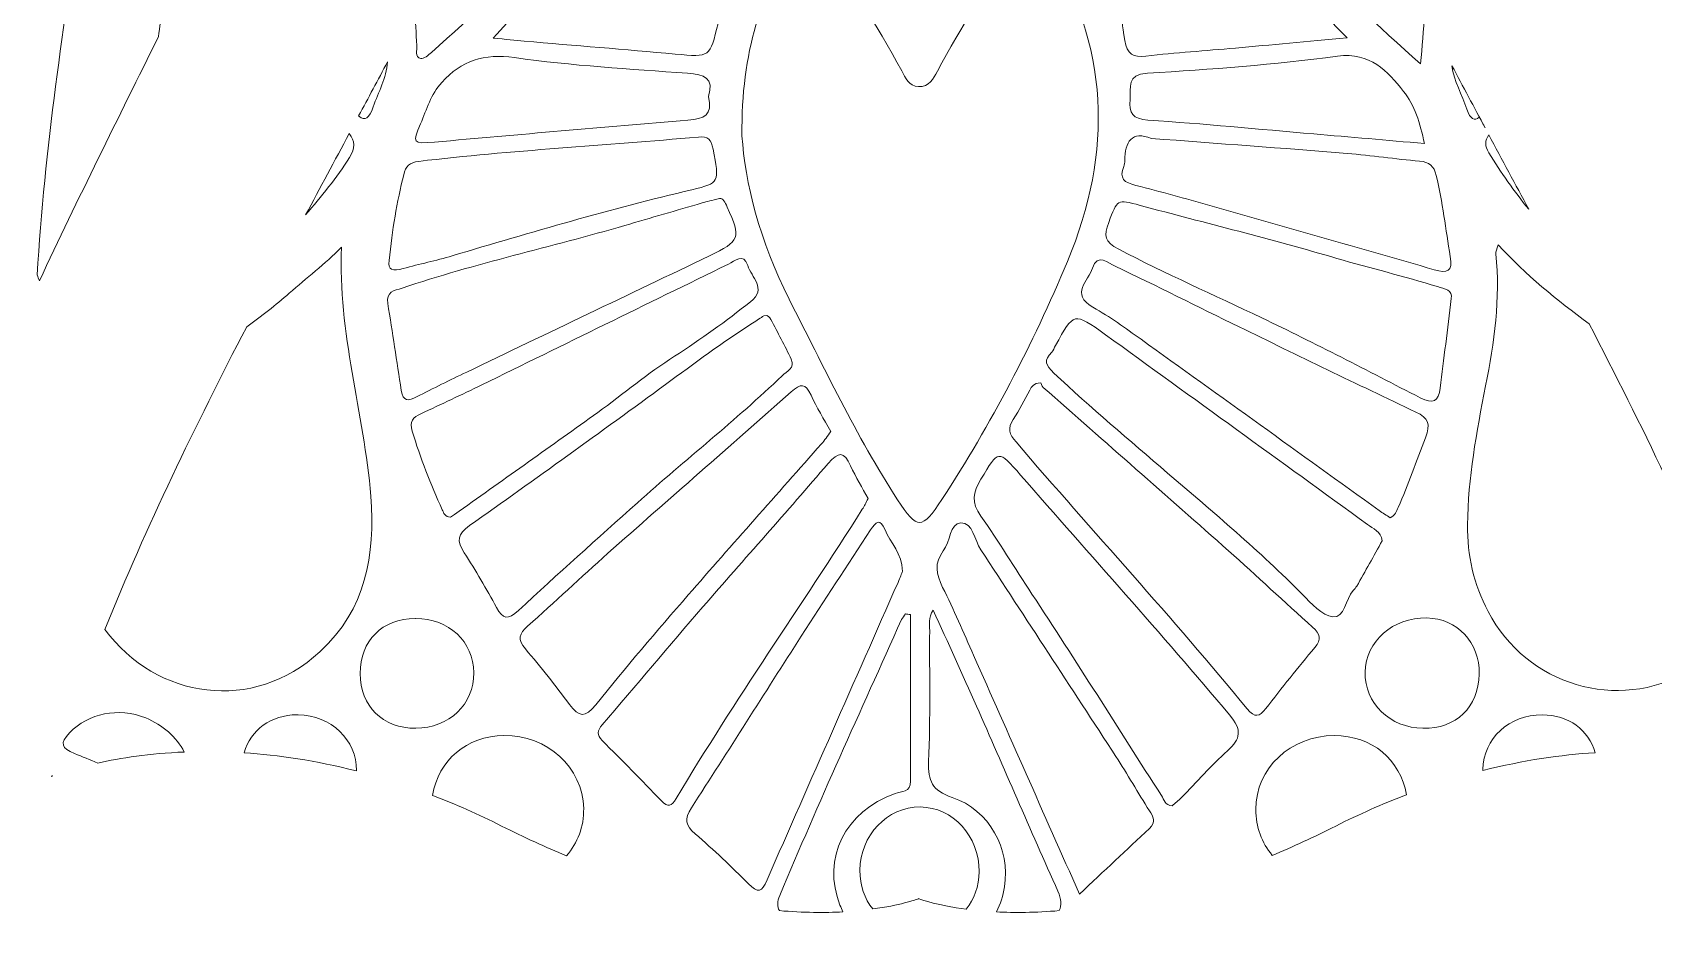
# Model space of a CAD drawing. Extents: x 86 to 1914, y -1775 to -226.
# Drawn here: x 807.1 to 1159.9, y -1451.1 to -1256.6 of the extents above; entities that cross this region are included whole.
import ezdxf

# ---------------------------------------------------------------- set-up
doc = ezdxf.new("R2010")
doc.units = 0
doc.header["$MEASUREMENT"] = 0
doc.layers.add('Layer 1', color=7, linetype='Continuous')

# ---------------------------------------------------------------- blocks, each defined once
blk = doc.blocks.new('block 3')
at = {"layer": 'Layer 1', "lineweight": 0}
for points, knots in [([(1909.17, -702.32), (1893.53, -708.4), (1878.2, -715.47), (1862.07, -720.2), (1823.68, -731.4), (1784.54, -739.2), (1744.98, -744.84), (1694.01, -752.11), (1642.77, -754.79), (1591.31, -753.43), (1567.38, -752.78), (1543.5, -751.06), (1519.7, -748.57), (1518.95, -748.5), (1518.23, -748.27), (1516.47, -747.89), (1521.31, -745.56), (1525.28, -743.84), (1529.07, -741.79), (1559.4, -725.46), (1587.96, -706.29), (1616.7, -687.4), (1637.98, -673.37), (1658.69, -658.5), (1678.04, -641.89), (1702.57, -620.8), (1726.08, -598.68), (1745.34, -572.43), (1771.85, -536.26), (1794.13, -497.98), (1805.01, -453.96), (1810.58, -431.4), (1812.48, -408.61), (1807.15, -385.71), (1799.99, -355.07), (1781.2, -333.42), (1754.39, -318.07), (1735.77, -307.39), (1715.33, -301.57), (1694.83, -296.02), (1639.25, -281.02), (1582.52, -273.01), (1525.26, -268.1), (1466.95, -263.11), (1408.48, -261.26), (1350.06, -258.65), (1310.62, -256.91), (1271.23, -254.46), (1231.92, -250.93), (1187.04, -246.9), (1142.64, -240.01), (1098.76, -229.77), (1097.38, -229.46), (1095.97, -229.28), (1094.55, -229.02), (1078.62, -226.14), (1069.68, -233.52), (1069.82, -249.66), (1069.91, -262.09), (1074.97, -273.1), (1080.67, -283.74), (1093.27, -307.24), (1112.11, -324.9), (1133.84, -339.73), (1161.19, -358.37), (1191.36, -371.14), (1222.31, -382.25), (1258.9, -395.4), (1296.14, -406.22), (1334.58, -412.44), (1357.87, -416.21), (1381.45, -418.28), (1404.53, -423.39), (1415.7, -425.87), (1426.68, -428.9), (1436.75, -434.56), (1456.38, -445.58), (1461.8, -464.49), (1451.07, -484.35), (1446.41, -492.94), (1439.97, -500.12), (1433.06, -506.94), (1394.64, -544.94), (1348.21, -569.06), (1297.15, -585.1), (1255.81, -598.08), (1213.48, -605.3), (1170.25, -608.18), (1144.02, -609.94), (1117.76, -611.25), (1091.51, -612.79), (1070.66, -614), (1049.77, -614.35), (1028.92, -615.67), (1019.27, -616.27), (1009.63, -616.49), (1000, -616.47), (990.37, -616.49), (980.73, -616.27), (971.08, -615.67), (950.23, -614.35), (929.34, -614), (908.49, -612.79), (882.24, -611.25), (855.98, -609.94), (829.75, -608.18), (786.52, -605.3), (744.19, -598.08), (702.85, -585.1), (651.79, -569.06), (605.36, -544.94), (566.94, -506.94), (560.03, -500.12), (553.59, -492.94), (548.93, -484.35), (538.2, -464.49), (543.62, -445.58), (563.25, -434.56), (573.32, -428.9), (584.3, -425.87), (595.47, -423.39), (618.55, -418.28), (642.13, -416.21), (665.42, -412.44), (703.86, -406.22), (741.1, -395.4), (777.69, -382.25), (808.64, -371.14), (838.81, -358.37), (866.15, -339.73), (887.89, -324.9), (906.73, -307.24), (919.33, -283.74), (925.03, -273.1), (930.09, -262.09), (930.18, -249.66), (930.32, -233.52), (921.38, -226.14), (905.45, -229.02), (904.03, -229.28), (902.62, -229.46), (901.24, -229.77), (857.36, -240.01), (812.96, -246.9), (768.08, -250.93), (728.77, -254.46), (689.38, -256.91), (649.94, -258.65), (591.52, -261.26), (533.05, -263.11), (474.74, -268.1), (417.48, -273.01), (360.75, -281.02), (305.17, -296.02), (284.67, -301.57), (264.23, -307.39), (245.61, -318.07), (218.8, -333.42), (200.01, -355.07), (192.85, -385.71), (187.52, -408.61), (189.42, -431.4), (194.99, -453.96), (205.87, -497.98), (228.15, -536.26), (254.66, -572.43), (273.92, -598.68), (297.43, -620.8), (321.96, -641.89), (341.31, -658.5), (362.02, -673.37), (383.3, -687.4), (412.04, -706.29), (440.6, -725.46), (470.93, -741.79), (474.72, -743.84), (478.69, -745.56), (483.53, -747.89), (481.77, -748.27), (481.05, -748.5), (480.3, -748.57), (456.5, -751.06), (432.62, -752.78), (408.69, -753.43), (357.23, -754.79), (305.99, -752.11), (255.02, -744.84), (215.46, -739.2), (176.32, -731.4), (137.93, -720.2), (121.79, -715.47), (106.47, -708.4), (90.83, -702.32), (87.69, -701.09), (86.4, -701.07), (86.48, -705.08), (86.69, -719.22), (87.8, -733.29), (91.12, -747.05), (99.71, -782.62), (115.58, -814.95), (136.23, -844.92), (168.79, -892.16), (210.55, -928.09), (264.67, -948.87), (273.9, -952.41), (282.4, -953.96), (291.34, -948.92), (292.97, -948.02), (294.91, -947.66), (296.69, -947), (374.62, -918.81), (451.55, -888.04), (528.24, -856.69), (532.23, -855.06), (533.25, -856.2), (534.44, -859.68), (539.3, -873.81), (542.84, -888.26), (545.3, -902.96), (551.58, -940.29), (550.69, -978.12), (552.97, -1015.72), (553.99, -1032.31), (554.86, -1048.99), (554.24, -1065.56), (553.75, -1078.11), (558.83, -1087.41), (565.88, -1096.91), (582.42, -1119.16), (599.1, -1141.37), (614.38, -1164.49), (643.83, -1209.07), (661.58, -1258.64), (673.71, -1310.35), (687.05, -1367.25), (691.77, -1425.16), (693.42, -1483.42), (694.18, -1510.5), (693.29, -1537.61), (694.51, -1564.72), (696.46, -1608.03), (712.64, -1644.19), (746.14, -1672.33), (776.75, -1698), (809.08, -1721.5), (840.23, -1746.5), (867.46, -1768.37), (898.86, -1775.17), (933.26, -1769.89), (950.95, -1767.19), (968.61, -1764.18), (986.51, -1762.87), (991.03, -1762.55), (995.52, -1762.4), (1000, -1762.4), (1004.48, -1762.4), (1008.97, -1762.55), (1013.49, -1762.87), (1031.39, -1764.18), (1049.05, -1767.19), (1066.74, -1769.89), (1101.14, -1775.17), (1132.54, -1768.37), (1159.77, -1746.5), (1190.92, -1721.5), (1223.25, -1698), (1253.86, -1672.33), (1287.36, -1644.19), (1303.53, -1608.03), (1305.49, -1564.72), (1306.71, -1537.61), (1305.82, -1510.5), (1306.58, -1483.42), (1308.23, -1425.16), (1312.95, -1367.25), (1326.29, -1310.35), (1338.42, -1258.64), (1356.17, -1209.07), (1385.62, -1164.49), (1400.9, -1141.37), (1417.58, -1119.16), (1434.12, -1096.91), (1441.17, -1087.41), (1446.25, -1078.11), (1445.76, -1065.56), (1445.14, -1048.99), (1446.01, -1032.31), (1447.03, -1015.72), (1449.31, -978.12), (1448.42, -940.29), (1454.7, -902.96), (1457.16, -888.26), (1460.7, -873.81), (1465.56, -859.68), (1466.75, -856.2), (1467.77, -855.06), (1471.76, -856.69), (1548.45, -888.04), (1625.38, -918.81), (1703.31, -947), (1705.09, -947.66), (1707.03, -948.02), (1708.66, -948.92), (1717.6, -953.96), (1726.1, -952.41), (1735.33, -948.87), (1789.45, -928.09), (1831.21, -892.16), (1863.77, -844.92), (1884.42, -814.95), (1900.29, -782.62), (1908.88, -747.05), (1912.2, -733.29), (1913.31, -719.22), (1913.52, -705.08), (1913.6, -701.07), (1912.31, -701.09), (1909.17, -702.32)], [0, 0, 0, 0, 1, 1, 1, 2, 2, 2, 3, 3, 3, 4, 4, 4, 5, 5, 5, 6, 6, 6, 7, 7, 7, 8, 8, 8, 9, 9, 9, 10, 10, 10, 11, 11, 11, 12, 12, 12, 13, 13, 13, 14, 14, 14, 15, 15, 15, 16, 16, 16, 17, 17, 17, 18, 18, 18, 19, 19, 19, 20, 20, 20, 21, 21, 21, 22, 22, 22, 23, 23, 23, 24, 24, 24, 25, 25, 25, 26, 26, 26, 27, 27, 27, 28, 28, 28, 29, 29, 29, 30, 30, 30, 31, 31, 31, 32, 32, 32, 33, 33, 33, 34, 34, 34, 35, 35, 35, 36, 36, 36, 37, 37, 37, 38, 38, 38, 39, 39, 39, 40, 40, 40, 41, 41, 41, 42, 42, 42, 43, 43, 43, 44, 44, 44, 45, 45, 45, 46, 46, 46, 47, 47, 47, 48, 48, 48, 49, 49, 49, 50, 50, 50, 51, 51, 51, 52, 52, 52, 53, 53, 53, 54, 54, 54, 55, 55, 55, 56, 56, 56, 57, 57, 57, 58, 58, 58, 59, 59, 59, 60, 60, 60, 61, 61, 61, 62, 62, 62, 63, 63, 63, 64, 64, 64, 65, 65, 65, 66, 66, 66, 67, 67, 67, 68, 68, 68, 69, 69, 69, 70, 70, 70, 71, 71, 71, 72, 72, 72, 73, 73, 73, 74, 74, 74, 75, 75, 75, 76, 76, 76, 77, 77, 77, 78, 78, 78, 79, 79, 79, 80, 80, 80, 81, 81, 81, 82, 82, 82, 83, 83, 83, 84, 84, 84, 85, 85, 85, 86, 86, 86, 87, 87, 87, 88, 88, 88, 89, 89, 89, 90, 90, 90, 91, 91, 91, 92, 92, 92, 93, 93, 93, 94, 94, 94, 95, 95, 95, 96, 96, 96, 97, 97, 97, 98, 98, 98, 99, 99, 99, 100, 100, 100, 101, 101, 101, 102, 102, 102, 103, 103, 103, 104, 104, 104, 105, 105, 105, 106, 106, 106, 106]), ([(918.83, -1235.22), (911.63, -1244.84), (902.94, -1253.04), (893.97, -1260.96), (893.28, -1261.56), (892.26, -1262.45), (891.63, -1262.3), (890.29, -1261.98), (890.85, -1260.49), (890.78, -1259.49), (890.61, -1256.81), (890.45, -1254.11), (890.34, -1251.73), (898.66, -1235.8), (906.77, -1219.73), (914.26, -1203.34), (918.74, -1193.53), (922.89, -1183.62), (926.75, -1173.63), (928.4, -1173.39), (929.45, -1174.37), (930.21, -1176.87), (936.79, -1198.37), (931.99, -1217.59), (918.83, -1235.22)], [0, 0, 0, 0, 1, 1, 1, 2, 2, 2, 3, 3, 3, 4, 4, 4, 5, 5, 5, 6, 6, 6, 7, 7, 7, 8, 8, 8, 8]), ([(1085.74, -1203.34), (1093.34, -1220), (1101.59, -1236.32), (1110.07, -1252.51), (1109.89, -1256.12), (1109.6, -1259.77), (1109.24, -1263.48), (1090.69, -1246.91), (1073.2, -1231.01), (1068.21, -1206.13), (1066.18, -1196.04), (1067.48, -1186.15), (1070.33, -1176.36), (1070.97, -1174.15), (1071.98, -1173.48), (1073.21, -1173.55), (1077.08, -1183.58), (1081.25, -1193.5), (1085.74, -1203.34)], [0, 0, 0, 0, 1, 1, 1, 2, 2, 2, 3, 3, 3, 4, 4, 4, 5, 5, 5, 6, 6, 6, 6]), ([(817.91, -1227.49), (820.66, -1228.51), (823.44, -1229.52), (826.12, -1230.72), (832.27, -1233.46), (835.86, -1238.44), (837.34, -1245.01), (835.84, -1249.14), (834.97, -1253.33), (834.55, -1257.54), (825.78, -1275.2), (816.98, -1292.84), (808.62, -1310.66), (808.46, -1310.21), (808.3, -1309.79), (808.15, -1309.36), (809.73, -1281.94), (813.97, -1254.73), (817.91, -1227.49)], [0, 0, 0, 0, 1, 1, 1, 2, 2, 2, 3, 3, 3, 4, 4, 4, 5, 5, 5, 6, 6, 6, 6]), ([(995.39, -1358.24), (986.35, -1344.35), (979.33, -1329.34), (971.79, -1314.61), (965.39, -1302.14), (962.16, -1289.08), (961.54, -1279.08), (961.29, -1260.76), (965.84, -1247.78), (973.73, -1235.8), (975.34, -1233.35), (976.21, -1233.2), (977.93, -1235.69), (984.53, -1245.15), (990.81, -1254.83), (996.3, -1264.99), (997.14, -1266.51), (997.75, -1268.29), (999.95, -1268.4), (1002.36, -1268.52), (1003.15, -1266.71), (1004.06, -1265.04), (1009.3, -1255.36), (1015.19, -1246.1), (1021.52, -1237.08), (1024.68, -1232.61), (1024.68, -1232.61), (1027.52, -1237.1), (1041.67, -1259.35), (1042.32, -1282.67), (1032.35, -1306.44), (1024.8, -1324.48), (1015.76, -1341.81), (1005.04, -1358.2), (1000.69, -1364.84), (999.71, -1364.86), (995.39, -1358.24)], [0, 0, 0, 0, 1, 1, 1, 2, 2, 2, 3, 3, 3, 4, 4, 4, 5, 5, 5, 6, 6, 6, 7, 7, 7, 8, 8, 8, 9, 9, 9, 10, 10, 10, 11, 11, 11, 12, 12, 12, 12]), ([(907.39, -1257.84), (911.45, -1253.42), (915.06, -1249.61), (918.5, -1245.7), (924.21, -1239.24), (924.17, -1239.21), (932.37, -1242.31), (939.6, -1245.04), (946.8, -1247.85), (954.07, -1250.5), (956.23, -1251.3), (956.92, -1252.22), (956.32, -1254.67), (954.54, -1262.07), (954.69, -1262.03), (947.02, -1261.33), (936.07, -1260.35), (925.1, -1259.46), (914.15, -1258.52), (912.15, -1258.35), (910.18, -1258.13), (907.39, -1257.84)], [0, 0, 0, 0, 1, 1, 1, 2, 2, 2, 3, 3, 3, 4, 4, 4, 5, 5, 5, 6, 6, 6, 7, 7, 7, 7]), ([(1068.92, -1260.02), (1062.43, -1260.6), (1055.93, -1261.05), (1049.46, -1261.76), (1046.65, -1262.07), (1045.36, -1261.42), (1044.86, -1258.35), (1043.77, -1251.53), (1043.59, -1251.57), (1050.1, -1249.11), (1057.84, -1246.19), (1065.54, -1243.21), (1073.29, -1240.29), (1074.61, -1239.8), (1076.08, -1238.75), (1077.37, -1240.35), (1082.1, -1246.22), (1087.25, -1251.73), (1093.25, -1257.83), (1084.46, -1258.62), (1076.68, -1259.33), (1068.92, -1260.02)], [0, 0, 0, 0, 1, 1, 1, 2, 2, 2, 3, 3, 3, 4, 4, 4, 5, 5, 5, 6, 6, 6, 7, 7, 7, 7]), ([(884.4, -1263.01), (884.16, -1266.58), (882.4, -1269.61), (881.28, -1272.8), (880.39, -1275.31), (879.57, -1276.03), (878.1, -1274.8), (880.21, -1270.88), (882.31, -1266.95), (884.4, -1263.01)], [0, 0, 0, 0, 1, 1, 1, 2, 2, 2, 3, 3, 3, 3]), ([(912.03, -1262.11), (924.5, -1263.86), (937.12, -1264.59), (949.7, -1265.5), (953.35, -1265.75), (955.56, -1266.55), (954.22, -1270.55), (955.29, -1274.69), (953.29, -1275.43), (949.78, -1275.7), (931.39, -1277.15), (913.02, -1278.88), (894.64, -1280.47), (889.83, -1280.87), (889.73, -1280.76), (891.59, -1276.47), (892.93, -1273.38), (893.81, -1270.1), (896.2, -1267.49), (900.53, -1262.74), (905.35, -1261.14), (912.03, -1262.11)], [0, 0, 0, 0, 1, 1, 1, 2, 2, 2, 3, 3, 3, 4, 4, 4, 5, 5, 5, 6, 6, 6, 7, 7, 7, 7]), ([(1086, -1278.7), (1073.96, -1277.66), (1061.95, -1276.5), (1049.9, -1275.69), (1046.6, -1275.45), (1045.73, -1274.18), (1046.02, -1271.19), (1046.27, -1268.56), (1045.02, -1265.79), (1049.81, -1265.5), (1063.6, -1264.66), (1077.42, -1263.61), (1091.13, -1261.8), (1098.33, -1260.84), (1102.02, -1265.04), (1105.54, -1269.45), (1107.9, -1272.39), (1109.17, -1276.36), (1110.07, -1280.78), (1101.84, -1280.07), (1093.92, -1279.38), (1086, -1278.7)], [0, 0, 0, 0, 1, 1, 1, 2, 2, 2, 3, 3, 3, 4, 4, 4, 5, 5, 5, 6, 6, 6, 7, 7, 7, 7]), ([(1116.06, -1263.86), (1118.47, -1268.38), (1120.88, -1272.89), (1123.29, -1277.41), (1122.86, -1276.63), (1122.44, -1275.85), (1122.02, -1275.07), (1120.9, -1275.94), (1120.08, -1275.56), (1119.32, -1273.31), (1118.27, -1270.21), (1116.48, -1267.29), (1116.06, -1263.86)], [0, 0, 0, 0, 1, 1, 1, 2, 2, 2, 3, 3, 3, 4, 4, 4, 4]), ([(876.13, -1283.81), (873.34, -1288.31), (869.93, -1292.28), (866.57, -1296.32), (869.73, -1290.41), (872.9, -1284.52), (876.05, -1278.62), (877.27, -1280.27), (877.41, -1281.74), (876.13, -1283.81)], [0, 0, 0, 0, 1, 1, 1, 2, 2, 2, 3, 3, 3, 3]), ([(884.74, -1306.24), (885.41, -1299.53), (886.44, -1293.51), (887.91, -1287.56), (888.37, -1285.75), (889.2, -1284.88), (891.18, -1284.66), (911.41, -1282.27), (931.77, -1281.23), (952.04, -1279.37), (954.18, -1279.17), (954.87, -1279.98), (955.23, -1281.98), (956.63, -1289.27), (956.72, -1289.37), (950.61, -1290.83), (933.06, -1295.01), (915.73, -1300.04), (898.45, -1305.22), (894.95, -1306.27), (891.34, -1306.96), (887.82, -1307.98), (885.54, -1308.63), (884.32, -1308.32), (884.74, -1306.24)], [0, 0, 0, 0, 1, 1, 1, 2, 2, 2, 3, 3, 3, 4, 4, 4, 5, 5, 5, 6, 6, 6, 7, 7, 7, 8, 8, 8, 8]), ([(1112.63, -1287.71), (1114.03, -1293.53), (1114.72, -1299.47), (1115.7, -1305.35), (1116.24, -1308.68), (1115.06, -1309.08), (1112.18, -1308.23), (1095.91, -1303.52), (1079.63, -1298.89), (1063.33, -1294.27), (1057.98, -1292.75), (1052.64, -1291.21), (1047.23, -1289.9), (1044.75, -1289.3), (1043.57, -1288.36), (1044.64, -1285.75), (1044.78, -1285.39), (1044.86, -1284.95), (1044.86, -1284.55), (1044.86, -1280.31), (1046.36, -1277.99), (1050.66, -1279.67), (1065.11, -1280.78), (1079.2, -1281.8), (1093.27, -1282.94), (1098.53, -1283.37), (1103.77, -1284.17), (1109.02, -1284.62), (1111.13, -1284.82), (1112.14, -1285.68), (1112.63, -1287.71)], [0, 0, 0, 0, 1, 1, 1, 2, 2, 2, 3, 3, 3, 4, 4, 4, 5, 5, 5, 6, 6, 6, 7, 7, 7, 8, 8, 8, 9, 9, 9, 10, 10, 10, 10]), ([(1132.76, -1295.09), (1129.62, -1291.17), (1126.72, -1287.09), (1124.09, -1282.81), (1123.18, -1281.32), (1123.17, -1280.18), (1124.09, -1278.9), (1126.97, -1284.3), (1129.86, -1289.68), (1132.76, -1295.09)], [0, 0, 0, 0, 1, 1, 1, 2, 2, 2, 3, 3, 3, 3]), ([(887.55, -1312.24), (903.49, -1306.87), (919.93, -1303.3), (936.07, -1298.6), (941.67, -1296.97), (947.26, -1295.32), (952.86, -1293.71), (953.89, -1293.4), (954.96, -1293.16), (956.65, -1292.75), (957.45, -1292.57), (957.84, -1293.58), (958.32, -1294.61), (961.38, -1301.34), (961.13, -1302.05), (954.45, -1305.22), (936.85, -1313.63), (919.23, -1322.05), (901.64, -1330.48), (897.98, -1332.24), (894.33, -1334.03), (890.72, -1335.88), (888.95, -1336.79), (887.73, -1336.99), (887.37, -1334.47), (886.44, -1328.16), (885.47, -1321.85), (884.43, -1315.56), (884, -1312.98), (885.88, -1312.8), (887.55, -1312.24)], [0, 0, 0, 0, 1, 1, 1, 2, 2, 2, 3, 3, 3, 4, 4, 4, 5, 5, 5, 6, 6, 6, 7, 7, 7, 8, 8, 8, 9, 9, 9, 10, 10, 10, 10]), ([(1109.17, -1336.1), (1097.73, -1330.19), (1086.29, -1324.26), (1074.68, -1318.71), (1064.29, -1313.73), (1053.76, -1309.1), (1043.53, -1303.79), (1040.41, -1302.16), (1040.23, -1300.83), (1041.36, -1297.93), (1043.28, -1292.91), (1043.08, -1292.87), (1048.21, -1294.25), (1062.5, -1298.08), (1076.86, -1301.6), (1091.04, -1305.77), (1098.31, -1307.91), (1105.69, -1309.66), (1112.92, -1311.91), (1114.46, -1312.38), (1116.29, -1312.6), (1115.91, -1314.52), (1115.08, -1321.3), (1114.3, -1327.63), (1113.5, -1333.96), (1113.14, -1336.86), (1111.94, -1337.53), (1109.17, -1336.1)], [0, 0, 0, 0, 1, 1, 1, 2, 2, 2, 3, 3, 3, 4, 4, 4, 5, 5, 5, 6, 6, 6, 7, 7, 7, 8, 8, 8, 9, 9, 9, 9]), ([(853.74, -1320.63), (856.93, -1318.33), (860.04, -1315.94), (863, -1313.34), (866.74, -1310.04), (870.71, -1307.03), (874.4, -1303.32), (873.5, -1321.85), (879.32, -1339.42), (880.75, -1357.49), (881.77, -1370.29), (879.66, -1382.1), (869.69, -1391.31), (855.1, -1404.78), (834.17, -1401.64), (822.86, -1386.47), (831.94, -1363.98), (842.55, -1342.19), (853.74, -1320.63)], [0, 0, 0, 0, 1, 1, 1, 2, 2, 2, 3, 3, 3, 4, 4, 4, 5, 5, 5, 6, 6, 6, 6]), ([(891.67, -1339.54), (896.09, -1337.48), (900.5, -1335.43), (904.88, -1333.29), (922.78, -1324.53), (940.66, -1315.76), (958.57, -1307.03), (959.97, -1306.35), (961.87, -1304.41), (962.78, -1307.32), (963.56, -1309.83), (967.06, -1312.33), (963.39, -1315.21), (958.06, -1319.38), (952.62, -1323.39), (946.88, -1327.03), (941.06, -1330.71), (935.76, -1335.23), (930.14, -1339.27), (920.13, -1346.47), (910.05, -1353.6), (899.99, -1360.76), (899.32, -1361.23), (898.65, -1361.66), (898.12, -1362.01), (896.85, -1362.03), (896.62, -1361.14), (896.29, -1360.43), (893.73, -1354.88), (891.54, -1349.19), (889.76, -1343.33), (889.13, -1341.25), (889.96, -1340.32), (891.67, -1339.54)], [0, 0, 0, 0, 1, 1, 1, 2, 2, 2, 3, 3, 3, 4, 4, 4, 5, 5, 5, 6, 6, 6, 7, 7, 7, 8, 8, 8, 9, 9, 9, 10, 10, 10, 11, 11, 11, 11]), ([(1110.29, -1344.78), (1108.32, -1349.82), (1106.56, -1354.96), (1104.38, -1359.92), (1104, -1360.78), (1103.71, -1361.7), (1102.6, -1362.17), (1101.81, -1361.65), (1101.01, -1361.16), (1100.25, -1360.61), (1082.97, -1348.21), (1065.71, -1335.77), (1048.41, -1323.37), (1044.98, -1320.94), (1041.57, -1318.46), (1037.93, -1316.39), (1032.82, -1313.49), (1036.97, -1310.61), (1037.82, -1307.91), (1038.89, -1304.5), (1041.39, -1306.85), (1042.75, -1307.49), (1051.84, -1311.73), (1060.76, -1316.3), (1069.77, -1320.67), (1082.55, -1326.89), (1095.35, -1333.11), (1108.19, -1339.18), (1110.96, -1340.51), (1111.45, -1341.77), (1110.29, -1344.78)], [0, 0, 0, 0, 1, 1, 1, 2, 2, 2, 3, 3, 3, 4, 4, 4, 5, 5, 5, 6, 6, 6, 7, 7, 7, 8, 8, 8, 9, 9, 9, 10, 10, 10, 10]), ([(1123.91, -1382.55), (1120.79, -1376.64), (1119.36, -1370.31), (1119.45, -1363.71), (1119.56, -1353.51), (1121.41, -1343.5), (1123.38, -1333.51), (1125.25, -1324.04), (1126.66, -1314.49), (1125.6, -1304.77), (1125.54, -1304.32), (1125.83, -1303.83), (1126.12, -1302.79), (1132.12, -1309.43), (1138.96, -1314.83), (1145.92, -1320), (1157.32, -1341.92), (1168.15, -1364.11), (1177.36, -1387.01), (1174.77, -1390.37), (1171.5, -1393.28), (1167.59, -1395.55), (1152.1, -1404.51), (1132.41, -1398.63), (1123.91, -1382.55)], [0, 0, 0, 0, 1, 1, 1, 2, 2, 2, 3, 3, 3, 4, 4, 4, 5, 5, 5, 6, 6, 6, 7, 7, 7, 8, 8, 8, 8]), ([(901.08, -1369.81), (899.39, -1367.23), (899.63, -1365.73), (902.24, -1363.88), (916.54, -1353.76), (930.77, -1343.55), (944.9, -1333.2), (951.14, -1328.63), (957.3, -1323.97), (963.85, -1319.85), (964.75, -1319.27), (965.64, -1318.68), (966.29, -1318.24), (967.31, -1318.02), (967.56, -1318.57), (967.8, -1319.04), (969.32, -1321.92), (970.9, -1324.77), (972.26, -1327.72), (973.15, -1329.63), (971.26, -1330.32), (970.26, -1331.28), (960.2, -1340.98), (949.16, -1349.59), (938.77, -1358.93), (930.09, -1366.69), (921.4, -1374.43), (912.88, -1382.35), (910.61, -1384.46), (909.51, -1384.24), (908.11, -1381.68), (905.9, -1377.64), (903.6, -1373.65), (901.08, -1369.81)], [0, 0, 0, 0, 1, 1, 1, 2, 2, 2, 3, 3, 3, 4, 4, 4, 5, 5, 5, 6, 6, 6, 7, 7, 7, 8, 8, 8, 9, 9, 9, 10, 10, 10, 11, 11, 11, 11]), ([(1028.97, -1326.15), (1029.35, -1325.8), (1029.5, -1325.2), (1029.77, -1324.73), (1033.74, -1317.42), (1033.78, -1317.39), (1040.69, -1322.39), (1059.69, -1336.12), (1078.69, -1349.86), (1097.67, -1363.62), (1098.91, -1364.53), (1100.56, -1365.18), (1100.88, -1367.18), (1099.03, -1370.49), (1097.2, -1373.78), (1095.35, -1377.06), (1095.15, -1377.4), (1094.81, -1377.66), (1094.54, -1377.96), (1092.92, -1379.9), (1092.65, -1384), (1090.13, -1383.73), (1087.76, -1383.48), (1085.45, -1380.77), (1083.48, -1378.8), (1074.21, -1369.46), (1064.15, -1360.99), (1054.18, -1352.45), (1045.84, -1345.29), (1037.44, -1338.24), (1029.43, -1330.71), (1027.63, -1329.01), (1027.12, -1327.9), (1028.97, -1326.15)], [0, 0, 0, 0, 1, 1, 1, 2, 2, 2, 3, 3, 3, 4, 4, 4, 5, 5, 5, 6, 6, 6, 7, 7, 7, 8, 8, 8, 9, 9, 9, 10, 10, 10, 11, 11, 11, 11]), ([(924.03, -1402.79), (920.95, -1398.67), (917.76, -1394.61), (914.4, -1390.71), (912.63, -1388.64), (913.02, -1387.37), (914.89, -1385.72), (920.77, -1380.52), (926.46, -1375.12), (932.33, -1369.91), (945.61, -1358.18), (958.99, -1346.54), (972.24, -1334.78), (974.27, -1332.98), (975.34, -1332.8), (976.56, -1335.5), (977.75, -1338.2), (979.38, -1340.7), (980.87, -1343.39), (980.11, -1344.42), (979.55, -1345.33), (978.84, -1346.11), (969.18, -1357.06), (959.44, -1367.94), (949.85, -1378.96), (943, -1386.81), (936.21, -1394.74), (929.71, -1402.86), (927.35, -1405.78), (926.04, -1405.49), (924.03, -1402.79)], [0, 0, 0, 0, 1, 1, 1, 2, 2, 2, 3, 3, 3, 4, 4, 4, 5, 5, 5, 6, 6, 6, 7, 7, 7, 8, 8, 8, 9, 9, 9, 10, 10, 10, 10]), ([(1021.18, -1345.69), (1019.73, -1344), (1019.24, -1342.74), (1020.58, -1340.78), (1021.96, -1338.76), (1022.99, -1336.53), (1024.19, -1334.41), (1024.59, -1333.71), (1024.88, -1332.89), (1026.58, -1332.84), (1026.62, -1332.87), (1026.74, -1333.51), (1027.12, -1333.83), (1040.56, -1345.69), (1054.03, -1357.49), (1067.45, -1369.37), (1073.61, -1374.85), (1079.6, -1380.5), (1085.74, -1385.98), (1087.36, -1387.43), (1087.72, -1388.59), (1086.23, -1390.37), (1082.59, -1394.74), (1079.03, -1399.2), (1075.52, -1403.67), (1074.14, -1405.43), (1073.14, -1405.78), (1071.49, -1403.76), (1055.28, -1383.93), (1037.86, -1365.13), (1021.18, -1345.69)], [0, 0, 0, 0, 1, 1, 1, 2, 2, 2, 3, 3, 3, 4, 4, 4, 5, 5, 5, 6, 6, 6, 7, 7, 7, 8, 8, 8, 9, 9, 9, 10, 10, 10, 10]), ([(931.14, -1407.19), (938.46, -1398.67), (945.68, -1390.04), (953.04, -1381.55), (962.07, -1371.13), (971.3, -1360.88), (980.27, -1350.4), (982.54, -1347.76), (983.74, -1347.61), (985.19, -1350.91), (986.29, -1353.36), (987.73, -1355.66), (988.99, -1358), (988.49, -1358.93), (988.16, -1359.65), (987.73, -1360.34), (974.38, -1381.39), (960.02, -1401.79), (947.24, -1423.2), (946.22, -1424.92), (945.46, -1425.27), (943.94, -1423.69), (939.73, -1419.27), (935.43, -1414.93), (931.12, -1410.64), (929.87, -1409.39), (930.05, -1408.46), (931.14, -1407.19)], [0, 0, 0, 0, 1, 1, 1, 2, 2, 2, 3, 3, 3, 4, 4, 4, 5, 5, 5, 6, 6, 6, 7, 7, 7, 8, 8, 8, 9, 9, 9, 9]), ([(1024.64, -1378.76), (1020.91, -1373.12), (1017.41, -1367.32), (1013.53, -1361.81), (1011.4, -1358.82), (1011.86, -1356.64), (1013.54, -1353.8), (1017.39, -1347.34), (1017.26, -1347.27), (1022.19, -1352.91), (1037.37, -1370.28), (1052.8, -1387.39), (1067.65, -1405.05), (1070.42, -1408.35), (1070.13, -1410.2), (1067.18, -1412.87), (1063.66, -1416.04), (1060.52, -1419.63), (1057.19, -1423.04), (1056.53, -1423.69), (1055.79, -1424.27), (1055.17, -1424.8), (1053.6, -1424.72), (1053.4, -1423.47), (1052.83, -1422.6), (1043.46, -1407.99), (1034.21, -1393.27), (1024.64, -1378.76)], [0, 0, 0, 0, 1, 1, 1, 2, 2, 2, 3, 3, 3, 4, 4, 4, 5, 5, 5, 6, 6, 6, 7, 7, 7, 8, 8, 8, 9, 9, 9, 9]), ([(950.52, -1425.23), (958.59, -1412.85), (966.46, -1400.32), (974.45, -1387.9), (979.42, -1380.18), (984.55, -1372.54), (989.52, -1364.82), (990.72, -1362.99), (991.66, -1362.24), (992.67, -1364.8), (993.8, -1367.68), (996.46, -1369.84), (996.45, -1373.87), (996.3, -1374.23), (995.94, -1375.24), (995.5, -1376.22), (986, -1397.8), (976.43, -1419.34), (967, -1440.93), (965.84, -1443.64), (965.01, -1443.85), (962.96, -1441.79), (959.22, -1438.05), (955.4, -1434.39), (951.37, -1430.94), (949.21, -1429.09), (948.91, -1427.7), (950.52, -1425.23)], [0, 0, 0, 0, 1, 1, 1, 2, 2, 2, 3, 3, 3, 4, 4, 4, 5, 5, 5, 6, 6, 6, 7, 7, 7, 8, 8, 8, 9, 9, 9, 9]), ([(1034.99, -1444.02), (1027.14, -1426.32), (1019.55, -1409.2), (1011.95, -1392.09), (1009.74, -1387.14), (1007.63, -1382.13), (1005.2, -1377.31), (1003.79, -1374.5), (1003.34, -1371.96), (1005.35, -1369.39), (1006.91, -1367.41), (1006.71, -1363.35), (1009.19, -1363.26), (1011.77, -1363.17), (1012.13, -1367.03), (1013.51, -1369.13), (1023.33, -1384.09), (1033.14, -1399.09), (1042.92, -1414.1), (1045.42, -1417.96), (1047.74, -1421.97), (1050.21, -1425.89), (1051.04, -1427.21), (1051.78, -1428.35), (1050.22, -1429.77), (1045.24, -1434.35), (1040.32, -1439.01), (1034.99, -1444.02)], [0, 0, 0, 0, 1, 1, 1, 2, 2, 2, 3, 3, 3, 4, 4, 4, 5, 5, 5, 6, 6, 6, 7, 7, 7, 8, 8, 8, 9, 9, 9, 9]), ([(998.24, -1419.43), (998.24, -1421.91), (996.26, -1421.68), (994.87, -1422.17), (983.95, -1426.01), (978.88, -1436.26), (982.87, -1446.46), (983.07, -1446.95), (983.26, -1447.43), (983.5, -1447.88), (979.57, -1448.1), (974.92, -1448.06), (969.68, -1447.62), (969.19, -1446.72), (969.18, -1445.7), (969.78, -1444.29), (978.21, -1424.13), (987.31, -1404.25), (996.26, -1384.33), (996.48, -1383.87), (996.83, -1383.49), (997.1, -1383.08), (997.46, -1383.13), (997.84, -1383.19), (998.2, -1383.24), (998.2, -1395.3), (998.19, -1407.37), (998.24, -1419.43)], [0, 0, 0, 0, 1, 1, 1, 2, 2, 2, 3, 3, 3, 4, 4, 4, 5, 5, 5, 6, 6, 6, 7, 7, 7, 8, 8, 8, 9, 9, 9, 9]), ([(1016.93, -1447.9), (1017.79, -1446.19), (1018.39, -1444.38), (1018.68, -1442.46), (1019.93, -1434.17), (1015.47, -1425.78), (1007.27, -1422.98), (1002.9, -1421.5), (1001.99, -1419.43), (1002.16, -1415.19), (1002.56, -1405.69), (1002.32, -1396.19), (1002.39, -1386.67), (1002.41, -1385.38), (1001.99, -1384), (1003.14, -1382.24), (1006.4, -1389.44), (1009.56, -1396.26), (1012.58, -1403.13), (1018.51, -1416.55), (1024.3, -1430.02), (1030.3, -1443.4), (1031.06, -1445.1), (1031.17, -1446.41), (1030.59, -1447.62), (1025.4, -1448.06), (1020.83, -1448.08), (1016.93, -1447.9)], [0, 0, 0, 0, 1, 1, 1, 2, 2, 2, 3, 3, 3, 4, 4, 4, 5, 5, 5, 6, 6, 6, 7, 7, 7, 8, 8, 8, 9, 9, 9, 9]), ([(890.43, -1384.07), (890.43, -1384.07), (890.51, -1384.07), (890.51, -1384.07), (897.72, -1384.09), (903.11, -1389.1), (903.18, -1395.88), (903.27, -1402.68), (897.79, -1407.92), (890.54, -1407.95), (883.36, -1407.99), (878.41, -1403.15), (878.43, -1396.06), (878.45, -1388.9), (883.23, -1384.11), (890.43, -1384.07)], [0, 0, 0, 0, 1, 1, 1, 2, 2, 2, 3, 3, 3, 4, 4, 4, 5, 5, 5, 5]), ([(1110.6, -1383.97), (1117.24, -1384.07), (1122.11, -1389.31), (1121.99, -1396.17), (1121.84, -1403.35), (1116.96, -1408.08), (1109.75, -1407.97), (1102.6, -1407.88), (1097.02, -1402.48), (1097.17, -1395.77), (1097.33, -1388.99), (1103.18, -1383.84), (1110.6, -1383.97)], [0, 0, 0, 0, 1, 1, 1, 2, 2, 2, 3, 3, 3, 4, 4, 4, 4]), ([(816.26, -1413.45), (813.43, -1412.32), (812.99, -1411.2), (815.19, -1408.93), (819.32, -1404.69), (825.78, -1403.33), (831.76, -1405.72), (835.46, -1407.19), (838.45, -1409.89), (840.16, -1413.12), (832.58, -1413.43), (826.23, -1414.43), (821.33, -1415.51), (819.65, -1414.83), (817.96, -1414.12), (816.26, -1413.45)], [0, 0, 0, 0, 1, 1, 1, 2, 2, 2, 3, 3, 3, 4, 4, 4, 5, 5, 5, 5]), ([(877.61, -1417.16), (877.61, -1417.16), (877.61, -1417.24), (877.61, -1417.24), (868.78, -1414.97), (860.59, -1413.77), (853.17, -1413.28), (854.64, -1408.3), (858.99, -1405.03), (864.72, -1405.03), (864.72, -1405.03), (864.96, -1405.03), (864.96, -1405.03), (872.1, -1405.12), (877.78, -1410.56), (877.61, -1417.16)], [0, 0, 0, 0, 1, 1, 1, 2, 2, 2, 3, 3, 3, 4, 4, 4, 5, 5, 5, 5]), ([(1122.78, -1416.91), (1122.88, -1410.2), (1128.59, -1404.96), (1135.71, -1405.03), (1141.5, -1405.09), (1145.81, -1408.3), (1147.21, -1413.27), (1139.81, -1413.72), (1131.63, -1414.9), (1122.8, -1417.15), (1122.8, -1417.06), (1122.78, -1416.98), (1122.78, -1416.91)], [0, 0, 0, 0, 1, 1, 1, 2, 2, 2, 3, 3, 3, 4, 4, 4, 4]), ([(909.23, -1429.22), (904.1, -1426.63), (899.1, -1424.43), (894.24, -1422.57), (894.22, -1422.57), (894.22, -1422.55), (894.2, -1422.55), (895.47, -1414.92), (901.53, -1409.66), (909.74, -1409.53), (919.15, -1409.39), (926.89, -1416.49), (927.08, -1425.41), (927.15, -1429.33), (925.75, -1432.9), (923.34, -1435.71), (918.83, -1433.83), (914.11, -1431.69), (909.23, -1429.22)], [0, 0, 0, 0, 1, 1, 1, 2, 2, 2, 3, 3, 3, 4, 4, 4, 5, 5, 5, 6, 6, 6, 6]), ([(1090.46, -1409.55), (1098.69, -1409.55), (1104.83, -1414.77), (1106.16, -1422.42), (1106.03, -1422.48), (1105.89, -1422.51), (1105.76, -1422.57), (1100.9, -1424.43), (1095.9, -1426.63), (1090.77, -1429.22), (1085.98, -1431.63), (1081.39, -1433.74), (1076.95, -1435.59), (1074.68, -1432.87), (1073.34, -1429.42), (1073.36, -1425.61), (1073.4, -1416.64), (1080.92, -1409.55), (1090.46, -1409.55)], [0, 0, 0, 0, 1, 1, 1, 2, 2, 2, 3, 3, 3, 4, 4, 4, 5, 5, 5, 6, 6, 6, 6]), ([(811.45, -1418.36), (811.4, -1418.4), (811.33, -1418.42), (811.27, -1418.43), (811.29, -1418.4), (811.29, -1418.34), (811.31, -1418.31), (811.36, -1418.32), (811.4, -1418.34), (811.45, -1418.36)], [0, 0, 0, 0, 1, 1, 1, 2, 2, 2, 3, 3, 3, 3]), ([(1000.11, -1445.05), (1000.04, -1445.03), (1000, -1445.01), (1000, -1445.01), (1000, -1445.01), (999.96, -1445.03), (999.89, -1445.05), (999.58, -1445.16), (998.59, -1445.52), (996.92, -1445.94), (995.25, -1446.37), (992.93, -1446.86), (989.99, -1447.26), (988.23, -1445.05), (987.22, -1442.17), (987.22, -1438.85), (987.22, -1431.27), (993.15, -1425.01), (1000.33, -1425.07), (1007.43, -1425.12), (1013.22, -1431.45), (1013.15, -1439.12), (1013.11, -1442.33), (1012.09, -1445.14), (1010.33, -1447.3), (1004.24, -1446.5), (1000.74, -1445.29), (1000.11, -1445.05)], [0, 0, 0, 0, 1, 1, 1, 2, 2, 2, 3, 3, 3, 4, 4, 4, 5, 5, 5, 6, 6, 6, 7, 7, 7, 8, 8, 8, 9, 9, 9, 9])]:
    blk.add_open_spline(points, degree=3, knots=knots, dxfattribs=at)
blk = doc.blocks.new('block 2')
at = {"layer": 'Layer 1'}
blk.add_blockref('block 3', (0, 0), dxfattribs=at)

msp = doc.modelspace()

# ---------------------------------------------------------------- block references
at = {"layer": 'Layer 1'}
msp.add_blockref('block 2', (0, 0), dxfattribs=at)

doc.saveas('drawing.dxf')
